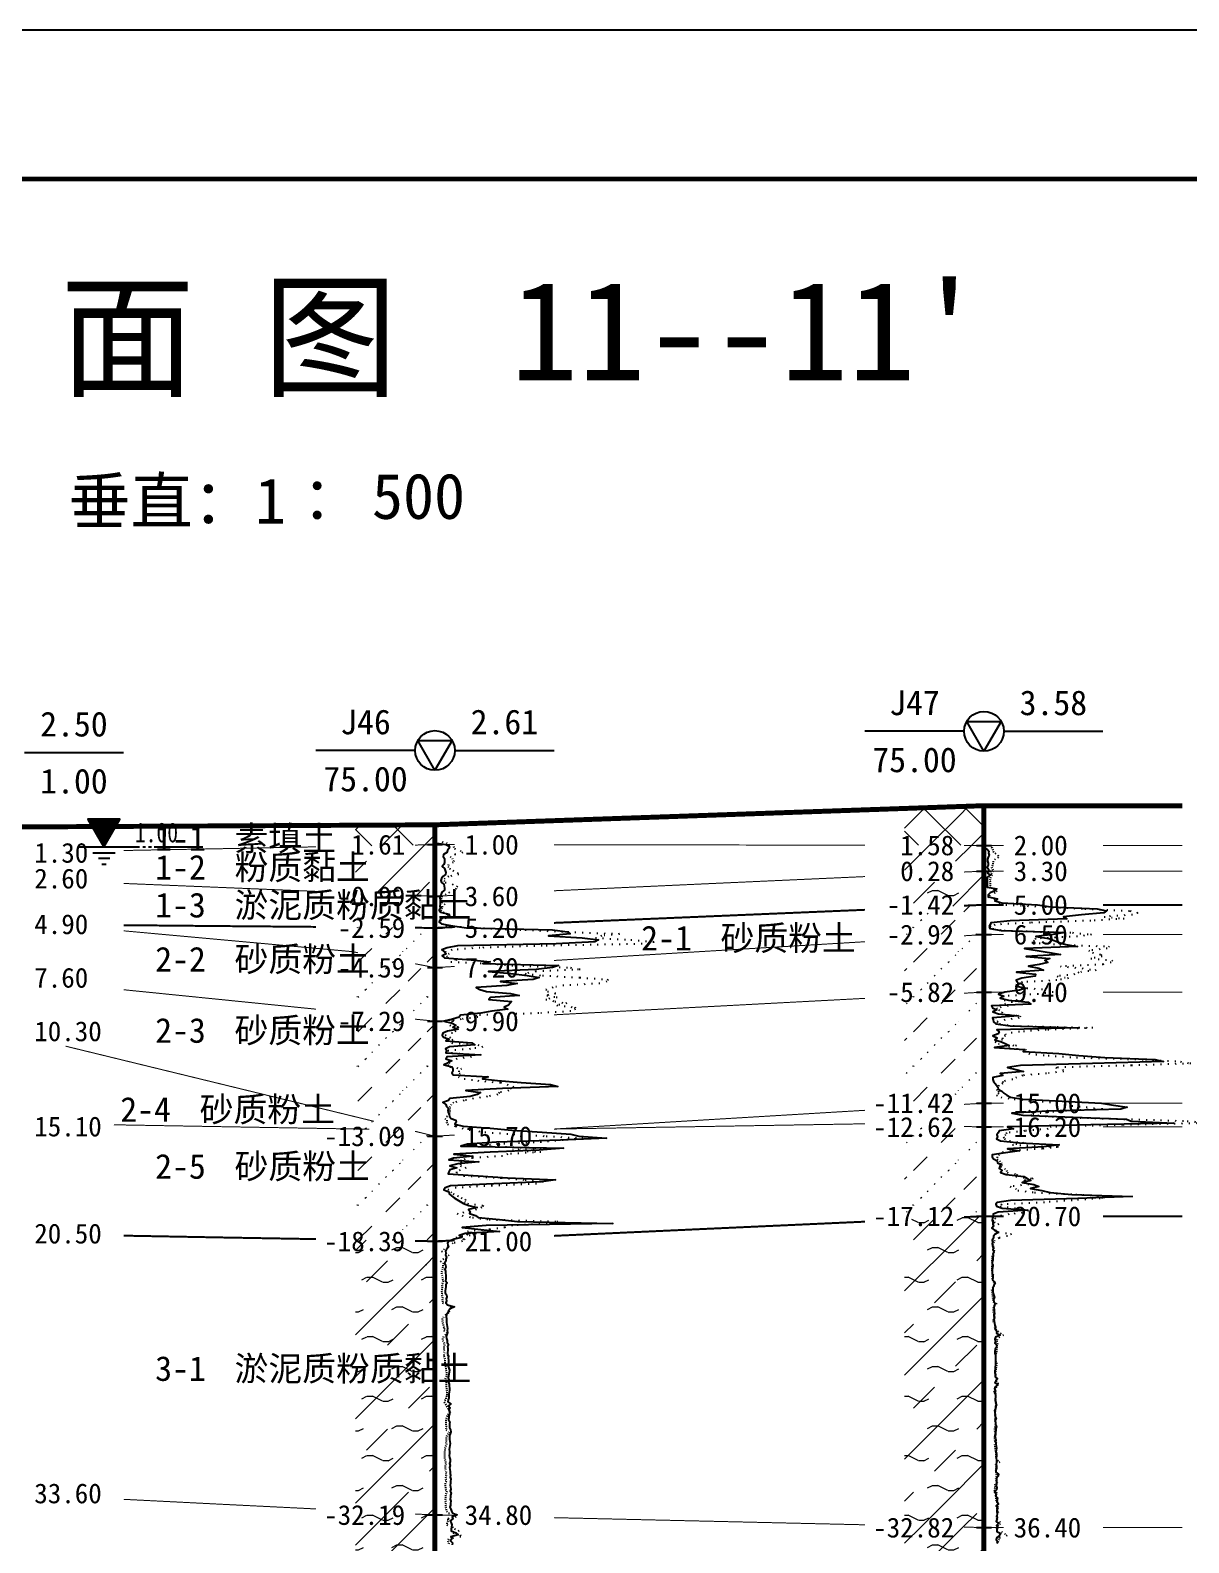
# Model space of a CAD drawing. Extents: x -37 to 3540, y -1485 to 297.
# Drawn here: x 2709.1 to 2825.9, y -152.5 to 0 of the extents above; entities that cross this region are included whole.
import ezdxf
from ezdxf.enums import TextEntityAlignment as Align

# ---------------------------------------------------------------- set-up
doc = ezdxf.new("R2010")
doc.units = 0
doc.linetypes.add('DOT', pattern=[6.35, 0, -6.35])
doc.layers.get('0').update_dxf_attribs({"linetype": 'CONTINUOUS'})
for name, color, linetype in [('CURVE', 200, 'CONTINUOUS'), ('FRAME', 7, 'CONTINUOUS'), ('HOLE', 41, 'CONTINUOUS'), ('STRATUM', 241, 'CONTINUOUS')]:
    doc.layers.add(name, color=color, linetype=linetype)
doc.layers.add('HATCH', color=7, linetype='CONTINUOUS', lineweight=13)
doc.styles.add('ST', font='')
doc.styles.get('ST').set_extended_font_data('SimSun')
pattern_1 = [(45, (2483.1513, -297), (-2.12132, 2.12132), [10, 0]), (135, (2483.1513, -297), (-2.12132, -2.12132), [10, 0])]
pattern_2 = [(45, (2483.151, -297), (-4.24264, 4.24264), [10, 0]), (45, (2484.212, -300.182), (-2.12132, 6.36396), [3, -3])]
pattern_3 = [(45, (2483.1513, -297), (-7e-07, 6.99998), [1.97196, -7.92754]), (45, (2485.964, -294.171), (-7e-07, 6.99998), [1.99367, -7.90583]), (45, (2488.2187, -291.918), (-7e-07, 6.99998), [1.81361, -8.08588]), (26.56505, (2483.1513, -293.5), (7, 7), [0.0965, -15.55598]), (36.8699, (2483.8513, -292.8), (7, 7), [0.19775, -34.80225]), (315, (2486.6513, -290.024), (6.99998, 1e-06), [0.03305, -9.86644]), (26.56505, (2486.6513, -297), (7, 7), [0.14475, -15.50773]), (26.56505, (2487.3513, -296.3), (7, 7), [0.10528, -15.5472]), (90, (2487.701, -295.95), (-7, -5e-07), [0.02877, -6.97123]), (26.56505, (2488.0513, -295.6), (7, 7), [0.09101, -31.21394]), (36.8699, (2488.7513, -294.9), (7, 7), [0.11069, -34.88931]), (45, (2489.4513, -294.2), (-2e-07, 6.99998), [0.10911, -9.79038]), (315, (2490.0654, -293.452), (6.99998, 1e-06), [0.03305, -9.86644]), (36.8699, (2484.5513, -292.1), (7, 7), [0.10224, -34.89776]), (53.1301, (2485.2513, -291.4), (14, 21), [0.13438, -34.86562]), (53.1301, (2485.9513, -290.7), (14, 21), [0.12625, -34.87375])]
pattern_4 = [(45, (2483.151, -297), (-4.24264, 4.24264), [10, 0]), (45, (2484.212, -300.182), (-2.12132, 6.36396), [3, -3]), (26.565, (2484.2254, -297.2536), (5.999823, 5.999812), [0.567, -12.849]), (0, (2483.6584, -297.2536), (0, 6), [0.567, -5.433]), (26.565, (2481.57, -297), (5.999823, 5.999812), [0.567, -12.849]), (0, (2482.077, -296.7464), (0, 6), [0.567, -5.433]), (153.435, (2483.6584, -297.2536), (-5.999818, -5e-06), [1.134, -12.2826]), (26.565, (2487.2254, -294.2536), (5.999823, 5.999812), [0.567, -12.849]), (0, (2486.6584, -294.2536), (0, 6), [0.567, -5.433]), (26.565, (2484.57, -294), (5.999823, 5.999812), [0.567, -12.849]), (0, (2485.077, -293.7464), (0, 6), [0.567, -5.433]), (153.435, (2486.6584, -294.2536), (-5.999818, -5e-06), [1.134, -12.2826])]
pattern_5 = [(45, (2483.1513, -297), (-2.12132, 2.12132), [10, 0]), (26.565, (2484.2254, -297.2536), (5.999823, 5.999812), [0.567, -12.849]), (0, (2483.6584, -297.2536), (0, 6), [0.567, -5.433]), (26.565, (2481.57, -297), (5.999823, 5.999812), [0.567, -12.849]), (0, (2482.077, -296.7464), (0, 6), [0.567, -5.433]), (153.435, (2483.6584, -297.2536), (-5.999818, -5e-06), [1.134, -12.2826]), (26.565, (2487.2254, -294.2536), (5.999823, 5.999812), [0.567, -12.849]), (0, (2486.6584, -294.2536), (0, 6), [0.567, -5.433]), (26.565, (2484.57, -294), (5.999823, 5.999812), [0.567, -12.849]), (0, (2485.077, -293.7464), (0, 6), [0.567, -5.433]), (153.435, (2486.6584, -294.2536), (-5.999818, -5e-06), [1.134, -12.2826])]

# ---------------------------------------------------------------- blocks, each defined once
blk = doc.blocks.new('图头_剖面图A3')
at = {"style": 'ST'}
for s, height, p in [('工 程 地 质 剖 面 图', 10, (-15.09, 10.79)), ('比例尺：水平：1∶            垂直：1∶', 4.6, (-11.5, -5.76))]:
    blk.add_text(s, height=height, dxfattribs=at).set_placement(p, align=Align.MIDDLE_CENTER)
for tag, height, p in [('01_剖面号', 10, (64.41, 11.39)), ('02_横向比例', 4.6, (-18.82, -5.99)), ('03＿纵向比例', 4.6, (50.43, -5.28))]:
    blk.add_attdef(tag, text='', height=height, dxfattribs=at).set_placement(p, align=Align.MIDDLE_LEFT)
blk = doc.blocks.new('H_cpt_hole')
for p, q in [((-1.73, 1), (1.73, 1)), ((0, -2), (-1.73, 1)), ((1.73, 1), (0, -2))]:
    blk.add_line(p, q)
blk.add_circle((0, 0), 2)
blk = doc.blocks.new('Gwl')
blk.add_lwpolyline([(0, 0, 0, 3.22, 0), (0, 2.79, 3.22, 3.22, 0)], format="xyseb")
blk.add_lwpolyline([(0, 0), (1.61, 2.79), (-1.61, 2.79)], close=True)
for points in [[(-2.63, 0), (3.61, 0)], [(3.93, 0), (4.21, 0)], [(4.53, 0), (4.8, 0)], [(5.09, 0), (9.99, 0)], [(-1.09, -0.61), (1.16, -0.61)], [(-0.54, -1.14), (0.61, -1.14)], [(-0.19, -1.74), (0.26, -1.74)]]:
    blk.add_lwpolyline(points)
at = {"style": 'ST', "width": 0.8}
blk.add_attdef('*GWL', (3.14, 0.45), '', height=2, dxfattribs=at)

msp = doc.modelspace()

# ---------------------------------------------------------------- hatches: boundary and pattern name
at = {"layer": 'HATCH'}
h = msp.add_hatch(dxfattribs=at)
h.set_pattern_fill('STT', color=50, style=0)
h.set_pattern_definition(pattern_1)
h.paths.add_polyline_path([(2805.27, -78.2), (2797.27, -78.48), (2797.27, -82.19), (2805.27, -82.2)])
h.paths.add_polyline_path([(2796.06, -83.69), (2802.76, -83.69), (2802.76, -80.76), (2796.06, -80.76)], flags=9)
h = msp.add_hatch(dxfattribs=at)
h.set_pattern_fill('FZNT', color=32, style=0)
h.set_pattern_definition(pattern_2)
h.paths.add_polyline_path([(2749.93, -82.13), (2741.93, -82.28), (2741.93, -87), (2749.93, -87.33)])
h.paths.add_polyline_path([(2728.9, -90.66), (2755.58, -90.66), (2755.58, -85.72), (2728.9, -85.72)], flags=9)
h.paths.add_polyline_path([(2728.9, -86.85), (2744.85, -86.85), (2744.85, -81.91), (2728.9, -81.91)], flags=9)
h.paths.add_polyline_path([(2739.29, -88.82), (2747.41, -88.82), (2747.41, -85.88), (2739.29, -85.88)], flags=24)
h.paths.add_polyline_path([(2740.72, -83.62), (2747.41, -83.62), (2747.41, -80.68), (2740.72, -80.68)], flags=9)
h = msp.add_hatch(dxfattribs=at)
h.set_pattern_fill('STT', color=50, style=0)
h.set_pattern_definition(pattern_1)
h.paths.add_polyline_path([(2749.93, -80.13), (2741.93, -80.17), (2741.93, -82.28), (2749.93, -82.13)])
h.paths.add_polyline_path([(2740.72, -83.62), (2747.41, -83.62), (2747.41, -80.68), (2740.72, -80.68)], flags=9)
h = msp.add_hatch(dxfattribs=at)
h.set_pattern_fill('FZNT', color=32, style=0)
h.set_pattern_definition(pattern_2)
h.paths.add_polyline_path([(2805.27, -82.2), (2797.27, -82.19), (2797.27, -85.17), (2805.27, -84.8)])
h.paths.add_polyline_path([(2796.06, -86.29), (2802.76, -86.29), (2802.76, -83.36), (2796.06, -83.36)], flags=9)
h.paths.add_polyline_path([(2796.06, -83.69), (2802.76, -83.69), (2802.76, -80.76), (2796.06, -80.76)], flags=9)
h = msp.add_hatch(dxfattribs=at)
h.set_pattern_fill('YNFNT', color=251, style=0)
h.set_pattern_definition(pattern_4)
h.paths.add_polyline_path([(2805.27, -84.8), (2797.27, -85.17), (2797.27, -88.54), (2805.27, -88.2)])
h.paths.add_polyline_path([(2794.64, -89.69), (2802.76, -89.69), (2802.76, -86.77), (2794.64, -86.77)], flags=9)
h.paths.add_polyline_path([(2796.06, -86.29), (2802.76, -86.29), (2802.76, -83.36), (2796.06, -83.36)], flags=9)
h = msp.add_hatch(dxfattribs=at)
h.set_pattern_fill('SZFT', color=52, style=0)
h.set_pattern_definition(pattern_3)
h.paths.add_polyline_path([(2805.27, -88.2), (2797.27, -88.54), (2797.27, -91.68), (2805.27, -91.2)])
h.paths.add_polyline_path([(2794.63, -92.69), (2802.76, -92.69), (2802.76, -89.76), (2794.63, -89.76)], flags=9)
h.paths.add_polyline_path([(2794.64, -89.69), (2802.76, -89.69), (2802.76, -86.77), (2794.64, -86.77)], flags=9)
h = msp.add_hatch(dxfattribs=at)
h.set_pattern_fill('SZFT', color=52, style=0)
h.set_pattern_definition(pattern_3)
h.paths.add_polyline_path([(2749.93, -90.53), (2741.93, -90.46), (2741.93, -92.98), (2749.93, -94.53)])
h.paths.add_polyline_path([(2728.9, -96.12), (2744.85, -96.12), (2744.85, -91.17), (2728.9, -91.17)], flags=9)
h.paths.add_polyline_path([(2739.29, -96.02), (2747.41, -96.02), (2747.41, -93.08), (2739.29, -93.08)], flags=9)
h.paths.add_polyline_path([(2739.29, -92.02), (2747.41, -92.02), (2747.41, -89.08), (2739.29, -89.08)], flags=9)
h = msp.add_hatch(dxfattribs=at)
h.set_pattern_fill('SZFT', color=52, style=0)
h.set_pattern_definition(pattern_3)
h.paths.add_polyline_path([(2805.27, -91.2), (2797.27, -91.68), (2797.27, -97.42), (2805.27, -97)])
h.paths.add_polyline_path([(2794.63, -98.49), (2802.76, -98.49), (2802.76, -95.56), (2794.63, -95.56)], flags=9)
h.paths.add_polyline_path([(2794.63, -92.69), (2802.76, -92.69), (2802.76, -89.76), (2794.63, -89.76)], flags=9)
h = msp.add_hatch(dxfattribs=at)
h.set_pattern_fill('SZFT', color=52, style=0)
h.set_pattern_definition(pattern_3)
h.paths.add_polyline_path([(2749.93, -94.53), (2741.93, -92.98), (2741.93, -99.12), (2749.93, -99.93)])
h.paths.add_polyline_path([(2728.9, -96.12), (2744.85, -96.12), (2744.85, -91.17), (2728.9, -91.17)], flags=9)
h.paths.add_polyline_path([(2739.29, -101.42), (2747.41, -101.42), (2747.41, -98.48), (2739.29, -98.48)], flags=9)
h.paths.add_polyline_path([(2739.29, -96.02), (2747.41, -96.02), (2747.41, -93.08), (2739.29, -93.08)], flags=9)
h = msp.add_hatch(dxfattribs=at)
h.set_pattern_fill('SZFT', color=52, style=0)
h.set_pattern_definition(pattern_3)
h.paths.add_polyline_path([(2805.27, -97), (2797.27, -97.42), (2797.27, -108.68), (2805.27, -108.2)])
h.paths.add_polyline_path([(2793.21, -109.69), (2802.76, -109.69), (2802.76, -106.77), (2793.21, -106.77)], flags=9)
h.paths.add_polyline_path([(2794.63, -98.49), (2802.76, -98.49), (2802.76, -95.56), (2794.63, -95.56)], flags=9)
h = msp.add_hatch(dxfattribs=at)
h.set_pattern_fill('SZFT', color=52, style=0)
h.set_pattern_definition(pattern_3)
h.paths.add_polyline_path([(2749.93, -99.93), (2741.93, -99.12), (2741.93, -109.58), (2749.93, -111.53)])
h.paths.add_polyline_path([(2728.9, -103.3), (2744.85, -103.3), (2744.85, -98.36), (2728.9, -98.36)], flags=9)
h.paths.add_polyline_path([(2737.86, -113.02), (2747.41, -113.02), (2747.41, -110.08), (2737.86, -110.08)], flags=9)
h.paths.add_polyline_path([(2739.29, -101.42), (2747.41, -101.42), (2747.41, -98.48), (2739.29, -98.48)], flags=9)
h = msp.add_hatch(dxfattribs=at)
h.set_pattern_fill('SZFT', color=52, style=0)
h.set_pattern_definition(pattern_3)
h.paths.add_polyline_path([(2805.27, -110.6), (2797.27, -110.39), (2797.27, -119.97), (2805.27, -119.6)])
h.paths.add_polyline_path([(2802.76, -112.52), (2818.71, -112.52), (2818.71, -107.58), (2802.76, -107.58)], flags=9)
h.paths.add_polyline_path([(2794.98, -111.94), (2801.55, -111.94), (2801.55, -108.31), (2794.98, -108.31)], flags=9)
h.paths.add_polyline_path([(2793.21, -121.09), (2802.76, -121.09), (2802.76, -118.17), (2793.21, -118.17)], flags=9)
h.paths.add_polyline_path([(2793.2, -112.09), (2802.76, -112.09), (2802.76, -109.16), (2793.2, -109.16)], flags=9)
h = msp.add_hatch(dxfattribs=at)
h.set_pattern_fill('SZFT', color=52, style=0)
h.set_pattern_definition(pattern_3)
h.paths.add_polyline_path([(2749.93, -111.53), (2741.93, -109.58), (2741.93, -121.98), (2749.93, -122.13)])
h.paths.add_polyline_path([(2728.9, -117.01), (2744.85, -117.01), (2744.85, -112.07), (2728.9, -112.07)], flags=9)
h.paths.add_polyline_path([(2737.86, -123.62), (2747.41, -123.62), (2747.41, -120.68), (2737.86, -120.68)], flags=9)
h.paths.add_polyline_path([(2737.86, -113.02), (2747.41, -113.02), (2747.41, -110.08), (2737.86, -110.08)], flags=9)
h = msp.add_hatch(dxfattribs=at)
h.set_pattern_fill('YNFNT', color=251, style=0)
h.set_pattern_definition(pattern_4)
h.paths.add_polyline_path([(2805.27, -119.6), (2797.27, -119.97), (2797.27, -150.82), (2805.27, -151)])
h.paths.add_polyline_path([(2793.2, -152.49), (2802.76, -152.49), (2802.76, -149.56), (2793.2, -149.56)], flags=9)
h.paths.add_polyline_path([(2793.21, -121.09), (2802.76, -121.09), (2802.76, -118.17), (2793.21, -118.17)], flags=9)
h = msp.add_hatch(dxfattribs=at)
h.set_pattern_fill('YNFNT', color=251, style=0)
h.set_pattern_definition(pattern_4)
h.paths.add_polyline_path([(2749.93, -122.13), (2741.93, -121.98), (2741.93, -149.33), (2749.93, -149.73)])
h.paths.add_polyline_path([(2728.9, -137.4), (2755.58, -137.4), (2755.58, -132.46), (2728.9, -132.46)], flags=9)
h.paths.add_polyline_path([(2737.86, -151.22), (2747.41, -151.22), (2747.41, -148.28), (2737.86, -148.28)], flags=9)
h.paths.add_polyline_path([(2737.86, -123.62), (2747.41, -123.62), (2747.41, -120.68), (2737.86, -120.68)], flags=9)
h = msp.add_hatch(dxfattribs=at)
h.set_pattern_fill('YNNT', color=251, style=0)
h.set_pattern_definition(pattern_5)
h.paths.add_polyline_path([(2749.93, -149.73), (2741.93, -149.33), (2741.93, -161.54), (2749.93, -162.13)])
h.paths.add_polyline_path([(2728.9, -164.28), (2744.85, -164.28), (2744.85, -159.33), (2728.9, -159.33)], flags=9)
h.paths.add_polyline_path([(2728.91, -156.6), (2748.42, -156.6), (2748.42, -151.72), (2728.91, -151.72)], flags=9)
h.paths.add_polyline_path([(2737.86, -163.62), (2747.41, -163.62), (2747.41, -160.68), (2737.86, -160.68)], flags=9)
h.paths.add_polyline_path([(2737.86, -151.22), (2747.41, -151.22), (2747.41, -148.28), (2737.86, -148.28)], flags=9)
h = msp.add_hatch(dxfattribs=at)
h.set_pattern_fill('YNNT', color=251, style=0)
h.set_pattern_definition(pattern_5)
h.paths.add_polyline_path([(2805.27, -151), (2797.27, -150.82), (2797.27, -162.02), (2805.27, -162)])
h.paths.add_polyline_path([(2793.2, -163.49), (2802.76, -163.49), (2802.76, -160.56), (2793.2, -160.56)], flags=9)
h.paths.add_polyline_path([(2793.2, -152.49), (2802.76, -152.49), (2802.76, -149.56), (2793.2, -149.56)], flags=9)

# ---------------------------------------------------------------- linework, layer by layer
at = {"layer": 'CURVE', "color": 30, "linetype": 'Continuous'}
for points in [[(2805.27, -78.6), (2805.27, -78.8), (2805.27, -79), (2805.27, -79.2), (2805.27, -79.4), (2805.28, -79.6), (2805.28, -79.8), (2805.28, -80), (2805.28, -80.2), (2805.28, -80.4), (2805.29, -80.6), (2805.29, -80.8), (2805.29, -81), (2805.29, -81.2), (2805.29, -81.4), (2805.28, -81.6), (2805.27, -81.8), (2805.27, -82), (2805.28, -82.2), (2805.28, -82.4), (2805.6, -82.6), (2805.75, -82.8), (2805.73, -83), (2805.8, -83.2), (2805.71, -83.4), (2805.63, -83.6), (2805.63, -83.8), (2805.71, -84), (2805.68, -84.2), (2805.6, -84.4), (2805.73, -84.6), (2805.76, -84.8), (2805.62, -85), (2805.91, -85.2), (2805.58, -85.4), (2805.6, -85.6), (2805.59, -85.8), (2805.58, -86), (2805.58, -86.2), (2805.58, -86.4), (2806.56, -86.6), (2806.38, -86.8), (2805.9, -87), (2805.7, -87.2), (2805.7, -87.4), (2806.64, -87.6), (2806.37, -87.8), (2807.06, -88), (2810.66, -88.2), (2812.01, -88.4), (2816.69, -88.6), (2817.62, -88.8), (2817.34, -89), (2815.09, -89.2), (2813.29, -89.4), (2813.62, -89.6), (2807.91, -89.8), (2805.96, -90), (2805.88, -90.2), (2805.81, -90.4), (2805.85, -90.6), (2806.99, -90.8), (2813.44, -91), (2812.24, -91.2), (2810.51, -91.4), (2811.81, -91.6), (2812.35, -91.8), (2812.85, -92), (2813.54, -92.2), (2814.71, -92.4), (2809.37, -92.6), (2810.63, -92.8), (2811.85, -93), (2812.98, -93.2), (2809.52, -93.4), (2811.9, -93.6), (2811.4, -93.8), (2811.71, -94), (2810.85, -94.2), (2809.77, -94.4), (2810.81, -94.6), (2811.27, -94.8), (2808.55, -95), (2810.48, -95.2), (2810.43, -95.4), (2809.1, -95.6), (2808.52, -95.8), (2808.65, -96), (2808.79, -96.2), (2808.55, -96.4), (2809.48, -96.6), (2808.84, -96.8), (2807.37, -97), (2806.75, -97.2), (2807.29, -97.4), (2806.89, -97.6), (2807.76, -97.8), (2809.74, -98), (2809.99, -98.2), (2806.04, -98.4), (2806.13, -98.6), (2806.57, -98.8), (2806.15, -99), (2806.73, -99.2), (2808.73, -99.4), (2806.14, -99.6), (2806.19, -99.8), (2806.22, -100), (2806.46, -100.2), (2807.9, -100.4), (2814.79, -100.6), (2806.57, -100.8), (2806.79, -101), (2806.71, -101.2), (2806.15, -101.4), (2806.61, -101.6), (2806.38, -101.8), (2807.05, -102), (2807.49, -102.2), (2807.82, -102.4), (2806.32, -102.6), (2809.32, -102.8), (2809.23, -103), (2812.83, -103.2), (2814.85, -103.4), (2817.44, -103.6), (2822.52, -103.8), (2823.38, -104), (2816.21, -104.2), (2808.95, -104.4), (2807.64, -104.6), (2808.49, -104.8), (2809.26, -105), (2806.9, -105.2), (2807.18, -105.4), (2806.18, -105.6), (2806.15, -105.8), (2806.22, -106), (2806.39, -106.2), (2806.52, -106.4), (2806.67, -106.6), (2806.7, -106.8), (2807.06, -107), (2807.27, -107.2), (2807.59, -107.4), (2807.94, -107.6), (2809.19, -107.8), (2813.16, -108), (2817.11, -108.2), (2818.32, -108.4), (2819.7, -108.6), (2819.06, -108.8), (2811.71, -109), (2808.07, -109.2), (2809.19, -109.4), (2814.25, -109.6), (2819.63, -109.8), (2820.11, -110), (2824.41, -110.2), (2816.06, -110.4), (2807.63, -110.6), (2808.26, -110.8), (2806.8, -111), (2806.7, -111.2), (2806.57, -111.4), (2806.63, -111.6), (2806.55, -111.8), (2806.95, -112), (2808.85, -112.2), (2812.85, -112.4), (2811.31, -112.6), (2807.64, -112.8), (2808.86, -113), (2807.45, -113.2), (2806.09, -113.4), (2806.1, -113.6), (2806.24, -113.8), (2806.61, -114), (2806.64, -114.2), (2807.02, -114.4), (2806.87, -114.6), (2806.82, -114.8), (2807.09, -115), (2806.93, -115.2), (2807.51, -115.4), (2809.29, -115.6), (2809.62, -115.8), (2809.99, -116), (2809.13, -116.2), (2810.29, -116.4), (2810.81, -116.6), (2809.97, -116.8), (2811.09, -117), (2811.94, -117.2), (2814.13, -117.4), (2820.2, -117.6), (2814.73, -117.8), (2807.96, -118), (2806.6, -118.2), (2806.48, -118.4), (2806.53, -118.6), (2807.11, -118.8), (2809.68, -119), (2806.69, -119.2), (2806.19, -119.4), (2806.2, -119.6), (2806.13, -119.8), (2806.11, -120), (2806.16, -120.2), (2806.17, -120.4), (2806.24, -120.6), (2806.06, -120.8), (2806.32, -121), (2806.74, -121.2), (2806.39, -121.4), (2806.23, -121.6), (2806.22, -121.8), (2806.09, -122), (2806.12, -122.2), (2806.09, -122.4), (2806.14, -122.6), (2806.2, -122.8), (2806.18, -123), (2806.27, -123.2), (2806.18, -123.4), (2806.21, -123.6), (2806.16, -123.8), (2806.17, -124), (2806.09, -124.2), (2806.11, -124.4), (2806.18, -124.6), (2806.13, -124.8), (2806.11, -125), (2806.09, -125.2), (2806.11, -125.4), (2806.18, -125.6), (2806.16, -125.8), (2806.14, -126), (2806.29, -126.2), (2806.39, -126.4), (2806.27, -126.6), (2806.18, -126.8), (2806.18, -127), (2806.17, -127.2), (2806.19, -127.4), (2806.27, -127.6), (2806.33, -127.8), (2806.24, -128), (2806.28, -128.2), (2806.4, -128.4), (2806.3, -128.6), (2806.25, -128.8), (2806.31, -129), (2806.29, -129.2), (2806.32, -129.4), (2806.28, -129.6), (2806.33, -129.8), (2806.26, -130), (2806.31, -130.2), (2806.33, -130.4), (2806.37, -130.6), (2806.43, -130.8), (2806.39, -131), (2806.57, -131.2), (2806.53, -131.4), (2806.92, -131.6), (2806.45, -131.8), (2806.38, -132), (2806.45, -132.2), (2806.38, -132.4), (2806.57, -132.6), (2806.54, -132.8), (2806.41, -133), (2806.37, -133.2), (2806.37, -133.4), (2806.42, -133.6), (2806.42, -133.8), (2806.42, -134), (2806.45, -134.2), (2806.44, -134.4), (2806.43, -134.6), (2806.41, -134.8), (2806.39, -135), (2806.38, -135.2), (2806.38, -135.4), (2806.42, -135.6), (2806.4, -135.8), (2806.62, -136), (2806.46, -136.2), (2806.36, -136.4), (2806.66, -136.6), (2806.39, -136.8), (2806.34, -137), (2806.45, -137.2), (2806.35, -137.4), (2806.44, -137.6), (2806.45, -137.8), (2806.4, -138), (2806.41, -138.2), (2806.47, -138.4), (2806.49, -138.6), (2806.43, -138.8), (2806.45, -139), (2806.35, -139.2), (2806.38, -139.4), (2806.39, -139.6), (2806.41, -139.8), (2806.51, -140), (2806.41, -140.2), (2806.42, -140.4), (2806.43, -140.6), (2806.52, -140.8), (2806.48, -141), (2806.47, -141.2), (2806.43, -141.4), (2806.44, -141.6), (2806.38, -141.8), (2806.42, -142), (2806.46, -142.2), (2806.45, -142.4), (2806.48, -142.6), (2806.51, -142.8), (2806.53, -143), (2806.5, -143.2), (2806.48, -143.4), (2806.55, -143.6), (2806.53, -143.8), (2806.49, -144), (2806.52, -144.2), (2806.52, -144.4), (2806.5, -144.6), (2806.53, -144.8), (2806.53, -145), (2806.47, -145.2), (2806.48, -145.4), (2806.75, -145.6), (2806.7, -145.8), (2806.52, -146), (2806.55, -146.2), (2806.53, -146.4), (2806.53, -146.6), (2806.49, -146.8), (2806.56, -147), (2806.53, -147.2), (2806.33, -147.4), (2806.51, -147.6), (2806.44, -147.8), (2806.62, -148), (2806.6, -148.2), (2806.56, -148.4), (2806.73, -148.6), (2806.51, -148.8), (2806.68, -149), (2806.57, -149.2), (2806.58, -149.4), (2806.6, -149.6), (2806.56, -149.8), (2806.61, -150), (2806.58, -150.2), (2806.51, -150.4), (2806.74, -150.6), (2806.55, -150.8), (2806.64, -151), (2806.57, -151.2), (2806.57, -151.4), (2806.97, -151.6), (2806.84, -151.8), (2806.56, -152), (2806.51, -152.2), (2806.65, -152.4), (2806.57, -152.6)], [(2749.93, -80.53), (2749.93, -80.73), (2749.93, -80.93), (2749.93, -81.13), (2749.93, -81.33), (2749.93, -81.53), (2749.93, -81.73), (2749.93, -81.93), (2751.01, -82.13), (2751.4, -82.33), (2751.32, -82.53), (2751.2, -82.73), (2751.12, -82.93), (2750.78, -83.13), (2750.76, -83.33), (2750.9, -83.53), (2750.88, -83.73), (2750.9, -83.93), (2750.84, -84.13), (2750.67, -84.33), (2750.88, -84.53), (2750.97, -84.73), (2751.01, -84.93), (2750.99, -85.13), (2750.72, -85.33), (2750.6, -85.53), (2750.53, -85.73), (2750.58, -85.93), (2750.83, -86.13), (2750.87, -86.33), (2750.9, -86.53), (2750.9, -86.73), (2750.61, -86.93), (2750.55, -87.13), (2750.45, -87.33), (2750.41, -87.53), (2750.45, -87.73), (2750.44, -87.93), (2750.46, -88.13), (2750.42, -88.33), (2750.49, -88.53), (2750.37, -88.73), (2750.48, -88.93), (2751.34, -89.13), (2751.41, -89.33), (2750.66, -89.53), (2750.43, -89.73), (2750.36, -89.93), (2750.6, -90.13), (2751.71, -90.33), (2753.11, -90.53), (2761.77, -90.73), (2763.28, -90.93), (2763.57, -91.13), (2761.37, -91.33), (2764.76, -91.53), (2766.4, -91.73), (2766.06, -91.93), (2762.14, -92.13), (2752.21, -92.33), (2751.16, -92.53), (2750.61, -92.73), (2750.89, -92.93), (2751.06, -93.13), (2750.64, -93.33), (2750.89, -93.53), (2753.58, -93.73), (2755.51, -93.93), (2754.77, -94.13), (2762.4, -94.33), (2761.79, -94.53), (2760.12, -94.73), (2755.34, -94.93), (2757.58, -95.13), (2759.23, -95.33), (2760.45, -95.53), (2759.82, -95.73), (2756.52, -95.93), (2758.22, -96.13), (2757.17, -96.33), (2754.09, -96.53), (2754.44, -96.73), (2755.11, -96.93), (2757.56, -97.13), (2758.42, -97.33), (2755.52, -97.53), (2755.35, -97.73), (2757.64, -97.93), (2757.52, -98.13), (2757.33, -98.33), (2756.91, -98.53), (2757.29, -98.73), (2755.67, -98.93), (2754.54, -99.13), (2752.52, -99.33), (2752.38, -99.53), (2751.7, -99.73), (2750.81, -99.93), (2751.66, -100.13), (2752.04, -100.33), (2751.72, -100.53), (2752.27, -100.73), (2751.2, -100.93), (2750.74, -101.13), (2750.64, -101.33), (2750.78, -101.53), (2751.36, -101.73), (2751.03, -101.93), (2753.65, -102.13), (2753.94, -102.33), (2751.41, -102.53), (2750.98, -102.73), (2751.1, -102.93), (2751.01, -103.13), (2754.54, -103.33), (2751.13, -103.53), (2751.04, -103.73), (2751.62, -103.93), (2751.26, -104.13), (2750.84, -104.33), (2751.63, -104.53), (2751.73, -104.73), (2751.74, -104.93), (2751.63, -105.13), (2751.75, -105.33), (2755.28, -105.53), (2754.71, -105.73), (2756.25, -105.93), (2758.62, -106.13), (2761.57, -106.33), (2762.32, -106.53), (2756.74, -106.73), (2753.04, -106.93), (2754.52, -107.13), (2754.17, -107.33), (2753.49, -107.53), (2751.43, -107.73), (2751.28, -107.93), (2750.72, -108.13), (2751.03, -108.33), (2751.1, -108.53), (2751.3, -108.73), (2751.22, -108.93), (2751.25, -109.13), (2751.35, -109.33), (2751.39, -109.53), (2751.57, -109.73), (2752.05, -109.93), (2752.08, -110.13), (2751.92, -110.33), (2752.78, -110.53), (2755.49, -110.73), (2757.68, -110.93), (2760.74, -111.13), (2763.61, -111.33), (2764.43, -111.53), (2767.23, -111.73), (2762.59, -111.93), (2756.14, -112.13), (2753.2, -112.33), (2752.53, -112.53), (2762.9, -112.73), (2760.42, -112.93), (2755.48, -113.13), (2751.84, -113.33), (2753.74, -113.53), (2751.81, -113.73), (2751.34, -113.93), (2754.36, -114.13), (2752.24, -114.33), (2751.43, -114.53), (2752.14, -114.73), (2751.43, -114.93), (2751.32, -115.13), (2751.26, -115.33), (2754.27, -115.53), (2757.24, -115.73), (2762.09, -115.93), (2760.66, -116.13), (2755.87, -116.33), (2751.48, -116.53), (2750.95, -116.73), (2750.81, -116.93), (2751.32, -117.13), (2751.36, -117.33), (2751.61, -117.53), (2751.88, -117.73), (2752.15, -117.93), (2752.46, -118.13), (2752.82, -118.33), (2753.33, -118.53), (2754.2, -118.73), (2753.3, -118.93), (2753.49, -119.13), (2753.42, -119.33), (2754.01, -119.53), (2754.3, -119.73), (2756.43, -119.93), (2758.25, -120.13), (2767.86, -120.33), (2755.1, -120.53), (2752.68, -120.73), (2754.55, -120.93), (2756.45, -121.13), (2752.99, -121.33), (2752.37, -121.53), (2752.63, -121.73), (2751.85, -121.93), (2751.35, -122.13), (2751.18, -122.33), (2751.22, -122.53), (2751.28, -122.73), (2751.1, -122.93), (2751, -123.13), (2751.02, -123.33), (2750.99, -123.53), (2751.1, -123.73), (2751.03, -123.93), (2751.01, -124.13), (2750.9, -124.33), (2750.99, -124.53), (2751.03, -124.73), (2750.94, -124.93), (2750.98, -125.13), (2750.98, -125.33), (2751.02, -125.53), (2751.01, -125.73), (2751.04, -125.93), (2751, -126.13), (2751.15, -126.33), (2751.02, -126.53), (2751.01, -126.73), (2751, -126.93), (2750.97, -127.13), (2750.97, -127.33), (2751.11, -127.53), (2751.12, -127.73), (2751.07, -127.93), (2751.09, -128.13), (2751.04, -128.33), (2751.19, -128.53), (2751.89, -128.73), (2751.45, -128.93), (2751.29, -129.13), (2751.24, -129.33), (2751.09, -129.53), (2751.07, -129.73), (2751.1, -129.93), (2751.1, -130.13), (2751.11, -130.33), (2751.14, -130.53), (2751.15, -130.73), (2751.2, -130.93), (2751.15, -131.13), (2751.2, -131.33), (2751.13, -131.53), (2751.06, -131.73), (2751.08, -131.93), (2751.16, -132.13), (2751.17, -132.33), (2751.29, -132.53), (2751.18, -132.73), (2751.22, -132.93), (2751.24, -133.13), (2751.21, -133.33), (2751.21, -133.53), (2751.29, -133.73), (2751.25, -133.93), (2751.29, -134.13), (2751.29, -134.33), (2751.27, -134.53), (2751.27, -134.73), (2751.33, -134.93), (2751.38, -135.13), (2751.36, -135.33), (2751.32, -135.53), (2751.31, -135.73), (2751.27, -135.93), (2751.35, -136.13), (2751.29, -136.33), (2751.35, -136.53), (2751.36, -136.73), (2751.38, -136.93), (2751.39, -137.13), (2751.37, -137.33), (2751.34, -137.53), (2751.34, -137.73), (2751.34, -137.93), (2751.26, -138.13), (2751.22, -138.33), (2751.52, -138.53), (2751.3, -138.73), (2751.46, -138.93), (2751.33, -139.13), (2751.38, -139.33), (2751.38, -139.53), (2751.33, -139.73), (2751.34, -139.93), (2751.3, -140.13), (2751.43, -140.33), (2751.41, -140.53), (2751.41, -140.73), (2751.39, -140.93), (2751.49, -141.13), (2751.54, -141.33), (2751.45, -141.53), (2751.41, -141.73), (2751.41, -141.93), (2751.38, -142.13), (2751.44, -142.33), (2751.45, -142.53), (2751.44, -142.73), (2751.39, -142.93), (2751.37, -143.13), (2751.38, -143.33), (2751.39, -143.53), (2751.35, -143.73), (2751.41, -143.93), (2751.46, -144.13), (2751.45, -144.33), (2751.39, -144.53), (2751.45, -144.73), (2751.41, -144.93), (2751.43, -145.13), (2751.46, -145.33), (2751.45, -145.53), (2751.49, -145.73), (2751.47, -145.93), (2751.53, -146.13), (2751.49, -146.33), (2751.5, -146.53), (2751.47, -146.73), (2751.51, -146.93), (2751.52, -147.13), (2751.47, -147.33), (2751.55, -147.53), (2751.48, -147.73), (2751.49, -147.93), (2751.47, -148.13), (2751.52, -148.33), (2751.48, -148.53), (2751.51, -148.73), (2751.44, -148.93), (2751.53, -149.13), (2751.61, -149.33), (2751.7, -149.53), (2752.18, -149.73), (2751.67, -149.93), (2751.72, -150.13), (2751.47, -150.33), (2751.57, -150.53), (2751.62, -150.73), (2751.59, -150.93), (2751.58, -151.13), (2751.57, -151.33), (2752.05, -151.53), (2752.28, -151.73), (2751.54, -151.93), (2751.62, -152.13), (2751.48, -152.33), (2751.71, -152.53), (2751.67, -152.73)]]:
    msp.add_lwpolyline(points, dxfattribs=at)
at = {"layer": 'CURVE', "color": 100, "linetype": 'DOT', "ltscale": 0.1}
for points in [[(2805.27, -78.6), (2805.27, -78.8), (2805.27, -79), (2805.27, -79.2), (2805.27, -79.4), (2805.27, -79.6), (2805.27, -79.8), (2805.27, -80), (2805.27, -80.2), (2805.27, -80.4), (2805.27, -80.6), (2805.27, -80.8), (2805.27, -81), (2805.27, -81.2), (2805.27, -81.4), (2805.27, -81.6), (2805.27, -81.8), (2805.27, -82), (2805.27, -82.2), (2806.07, -82.4), (2806.14, -82.6), (2806.19, -82.8), (2806.37, -83), (2806.66, -83.2), (2806.72, -83.4), (2806.4, -83.6), (2806.19, -83.8), (2806.18, -84), (2806.13, -84.2), (2806.03, -84.4), (2806.14, -84.6), (2806.21, -84.8), (2806.01, -85), (2806.1, -85.2), (2805.93, -85.4), (2805.88, -85.6), (2805.87, -85.8), (2805.89, -86), (2805.91, -86.2), (2805.85, -86.4), (2806.23, -86.6), (2806.56, -86.8), (2806.41, -87), (2805.84, -87.2), (2805.7, -87.4), (2806.27, -87.6), (2806.59, -87.8), (2806.82, -88), (2807.47, -88.2), (2811.43, -88.4), (2815.44, -88.6), (2820, -88.8), (2820.79, -89), (2820.24, -89.2), (2817.38, -89.4), (2819.41, -89.6), (2816.03, -89.8), (2809.97, -90), (2806.39, -90.2), (2805.87, -90.4), (2806.14, -90.6), (2807.31, -90.8), (2814.2, -91), (2816.12, -91.2), (2814.7, -91.4), (2810.49, -91.6), (2810.34, -91.8), (2810.09, -92), (2812.91, -92.2), (2817.9, -92.4), (2817.7, -92.6), (2815.83, -92.8), (2816.21, -93), (2817.06, -93.2), (2817.19, -93.4), (2816.05, -93.6), (2818.23, -93.8), (2818.08, -94), (2817.27, -94.2), (2812.97, -94.4), (2815.17, -94.6), (2816.58, -94.8), (2814.82, -95), (2814.44, -95.2), (2812.65, -95.4), (2813.8, -95.6), (2812.63, -95.8), (2809.14, -96), (2808.56, -96.2), (2808.42, -96.4), (2809.6, -96.6), (2812.64, -96.8), (2812.24, -97), (2810.74, -97.2), (2807.22, -97.4), (2807.19, -97.6), (2807.3, -97.8), (2808.14, -98), (2807.36, -98.2), (2807.72, -98.4), (2806.53, -98.6), (2806.75, -98.8), (2807.11, -99), (2807.01, -99.2), (2808.93, -99.4), (2808.83, -99.6), (2807.42, -99.8), (2806.57, -100), (2806.85, -100.2), (2808.23, -100.4), (2816.23, -100.6), (2811.54, -100.8), (2808.84, -101), (2807.42, -101.2), (2807.44, -101.4), (2807.14, -101.6), (2807.15, -101.8), (2806.4, -102), (2806.72, -102.2), (2808.56, -102.4), (2807.09, -102.6), (2809.43, -102.8), (2809.86, -103), (2809.78, -103.2), (2811.73, -103.4), (2814.61, -103.6), (2821.57, -103.8), (2825.07, -104), (2826.11, -104.2), (2820.13, -104.4), (2812.51, -104.6), (2813.18, -104.8), (2813.32, -105), (2811.56, -105.2), (2809.2, -105.4), (2808.56, -105.6), (2808.17, -105.8), (2807.19, -106), (2807.17, -106.2), (2806.78, -106.4), (2806.69, -106.6), (2806.57, -106.8), (2806.73, -107), (2806.76, -107.2), (2806.54, -107.4), (2806.99, -107.6), (2808.32, -107.8), (2810.42, -108), (2813.97, -108.2), (2813.39, -108.4), (2815.59, -108.6), (2817.25, -108.8), (2813.05, -109), (2811.02, -109.2), (2809.98, -109.4), (2812.77, -109.6), (2819.41, -109.8), (2825.75, -110), (2828.22, -110.2), (2819.23, -110.4), (2812.02, -110.6), (2811.75, -110.8), (2809.38, -111), (2807.57, -111.2), (2807.43, -111.4), (2807.25, -111.6), (2807.35, -111.8), (2807.84, -112), (2809.3, -112.2), (2808.14, -112.4), (2812.77, -112.6), (2811.16, -112.8), (2807.96, -113), (2807.04, -113.2), (2806.82, -113.4), (2806.59, -113.6), (2806.6, -113.8), (2806.83, -114), (2807, -114.2), (2807.11, -114.4), (2806.95, -114.6), (2807.34, -114.8), (2807.54, -115), (2807.62, -115.2), (2808.64, -115.4), (2808.49, -115.6), (2810.22, -115.8), (2809.37, -116), (2809.17, -116.2), (2809.78, -116.4), (2807.92, -116.6), (2808.45, -116.8), (2808.68, -117), (2810.35, -117.2), (2814.52, -117.4), (2817.94, -117.6), (2816.99, -117.8), (2814.15, -118), (2811.37, -118.2), (2807.07, -118.4), (2806.89, -118.6), (2808.57, -118.8), (2809.67, -119), (2809.88, -119.2), (2807.8, -119.4), (2806.68, -119.6), (2806.42, -119.8), (2806.18, -120), (2806.31, -120.2), (2806.76, -120.4), (2806.25, -120.6), (2806.11, -120.8), (2806.41, -121), (2806.71, -121.2), (2808.04, -121.4), (2807.63, -121.6), (2806.79, -121.8), (2806.33, -122), (2806.3, -122.2), (2806.14, -122.4), (2806.21, -122.6), (2806.22, -122.8), (2806.29, -123), (2806.27, -123.2), (2806.21, -123.4), (2806.1, -123.6), (2806.09, -123.8), (2806.05, -124), (2806.08, -124.2), (2806.17, -124.4), (2806.06, -124.6), (2806.05, -124.8), (2806.06, -125), (2806.08, -125.2), (2806.2, -125.4), (2806.11, -125.6), (2806.08, -125.8), (2806.13, -126), (2806.22, -126.2), (2806.32, -126.4), (2806.26, -126.6), (2806.2, -126.8), (2806.04, -127), (2806.08, -127.2), (2806.11, -127.4), (2806.13, -127.6), (2806.13, -127.8), (2806.18, -128), (2806.21, -128.2), (2806.56, -128.4), (2806.38, -128.6), (2806.22, -128.8), (2806.19, -129), (2806.19, -129.2), (2806.25, -129.4), (2806.26, -129.6), (2806.3, -129.8), (2806.19, -130), (2806.19, -130.2), (2806.33, -130.4), (2806.36, -130.6), (2806.34, -130.8), (2806.48, -131), (2806.65, -131.2), (2806.91, -131.4), (2807.25, -131.6), (2806.84, -131.8), (2806.61, -132), (2806.52, -132.2), (2806.62, -132.4), (2806.55, -132.6), (2806.56, -132.8), (2806.52, -133), (2806.52, -133.2), (2806.52, -133.4), (2806.43, -133.6), (2806.42, -133.8), (2806.43, -134), (2806.45, -134.2), (2806.52, -134.4), (2806.52, -134.6), (2806.49, -134.8), (2806.47, -135), (2806.45, -135.2), (2806.41, -135.4), (2806.39, -135.6), (2806.42, -135.8), (2806.55, -136), (2806.5, -136.2), (2806.68, -136.4), (2806.64, -136.6), (2806.5, -136.8), (2806.41, -137), (2806.23, -137.2), (2806.41, -137.4), (2806.45, -137.6), (2806.42, -137.8), (2806.45, -138), (2806.42, -138.2), (2806.42, -138.4), (2806.53, -138.6), (2806.48, -138.8), (2806.44, -139), (2806.41, -139.2), (2806.37, -139.4), (2806.37, -139.6), (2806.39, -139.8), (2806.38, -140), (2806.38, -140.2), (2806.43, -140.4), (2806.42, -140.6), (2806.37, -140.8), (2806.35, -141), (2806.35, -141.2), (2806.4, -141.4), (2806.38, -141.6), (2806.34, -141.8), (2806.33, -142), (2806.32, -142.2), (2806.52, -142.4), (2806.34, -142.6), (2806.37, -142.8), (2806.38, -143), (2806.41, -143.2), (2806.52, -143.4), (2806.48, -143.6), (2806.46, -143.8), (2806.48, -144), (2806.64, -144.2), (2806.88, -144.4), (2806.45, -144.6), (2806.48, -144.8), (2806.49, -145), (2806.44, -145.2), (2806.52, -145.4), (2806.52, -145.6), (2806.49, -145.8), (2806.44, -146), (2806.47, -146.2), (2806.62, -146.4), (2806.38, -146.6), (2806.4, -146.8), (2806.4, -147), (2806.27, -147.2), (2806.52, -147.4), (2806.5, -147.6), (2806.48, -147.8), (2806.48, -148), (2806.44, -148.2), (2806.62, -148.4), (2806.65, -148.6), (2806.68, -148.8), (2806.56, -149), (2806.59, -149.2), (2806.72, -149.4), (2806.62, -149.6), (2806.54, -149.8), (2806.55, -150), (2806.56, -150.2), (2806.84, -150.4), (2806.88, -150.6), (2806.75, -150.8), (2806.54, -151), (2806.52, -151.2), (2807.04, -151.4), (2807.33, -151.6), (2807.6, -151.8), (2806.85, -152), (2806.81, -152.2), (2806.67, -152.4), (2806.87, -152.6)], [(2749.93, -80.53), (2749.93, -80.73), (2749.93, -80.93), (2749.93, -81.13), (2749.93, -81.33), (2749.93, -81.53), (2749.93, -81.73), (2751.08, -81.93), (2751.34, -82.13), (2751.8, -82.33), (2751.91, -82.53), (2752.47, -82.73), (2752.73, -82.93), (2752, -83.13), (2751.45, -83.33), (2751.65, -83.53), (2751.82, -83.73), (2751.78, -83.93), (2751.31, -84.13), (2751.23, -84.33), (2751.4, -84.53), (2751.73, -84.73), (2752.17, -84.93), (2752.34, -85.13), (2751.32, -85.33), (2750.91, -85.53), (2750.82, -85.73), (2750.96, -85.93), (2751.68, -86.13), (2752.19, -86.33), (2752.07, -86.53), (2751.99, -86.73), (2751.39, -86.93), (2751.04, -87.13), (2750.63, -87.33), (2750.54, -87.53), (2750.54, -87.73), (2750.6, -87.93), (2750.93, -88.13), (2750.64, -88.33), (2750.64, -88.53), (2750.5, -88.73), (2750.74, -88.93), (2751.15, -89.13), (2751.09, -89.33), (2751.02, -89.53), (2750.54, -89.73), (2750.38, -89.93), (2750.76, -90.13), (2751.02, -90.33), (2754.08, -90.53), (2759.04, -90.73), (2763.31, -90.93), (2768.53, -91.13), (2766.76, -91.33), (2766.1, -91.53), (2769.69, -91.73), (2772.02, -91.93), (2771.54, -92.13), (2760.74, -92.33), (2754.47, -92.53), (2751.67, -92.73), (2750.97, -92.93), (2751.37, -93.13), (2751.1, -93.33), (2751.21, -93.53), (2752.13, -93.73), (2751.54, -93.93), (2755.47, -94.13), (2758.04, -94.33), (2763.59, -94.53), (2764.56, -94.73), (2760.12, -94.93), (2759.01, -95.13), (2760.76, -95.33), (2764.52, -95.53), (2767.39, -95.73), (2767.27, -95.93), (2766.55, -96.13), (2762.92, -96.33), (2761.84, -96.53), (2761.11, -96.73), (2761.28, -96.93), (2762.11, -97.13), (2761.2, -97.33), (2762.24, -97.53), (2761.1, -97.73), (2762.01, -97.93), (2763.23, -98.13), (2762.21, -98.33), (2764.02, -98.53), (2764.09, -98.73), (2763.62, -98.93), (2760.39, -99.13), (2754.06, -99.33), (2754.25, -99.53), (2752.56, -99.73), (2751.63, -99.93), (2751.67, -100.13), (2751.43, -100.33), (2752.33, -100.53), (2751.88, -100.73), (2752.03, -100.93), (2751.7, -101.13), (2750.97, -101.33), (2751.41, -101.53), (2751.63, -101.73), (2751.79, -101.93), (2751.63, -102.13), (2754.26, -102.33), (2754.76, -102.53), (2753.51, -102.73), (2751.09, -102.93), (2751.59, -103.13), (2753.96, -103.33), (2753.61, -103.53), (2752.17, -103.73), (2751.33, -103.93), (2751.4, -104.13), (2751.21, -104.33), (2751.42, -104.53), (2752.62, -104.73), (2752.33, -104.93), (2752.37, -105.13), (2752.49, -105.33), (2752.29, -105.53), (2752.88, -105.73), (2754.24, -105.93), (2756.54, -106.13), (2757.21, -106.33), (2757.87, -106.53), (2757.59, -106.73), (2757.36, -106.93), (2756.42, -107.13), (2756.26, -107.33), (2755.24, -107.53), (2753.82, -107.73), (2752.87, -107.93), (2751.79, -108.13), (2751.58, -108.33), (2751.42, -108.53), (2751.39, -108.73), (2751.44, -108.93), (2751.44, -109.13), (2751.36, -109.33), (2751.19, -109.53), (2750.92, -109.73), (2751.13, -109.93), (2751.09, -110.13), (2751.19, -110.33), (2752.05, -110.53), (2752.66, -110.73), (2753.63, -110.93), (2754.97, -111.13), (2757.89, -111.33), (2761.15, -111.53), (2764.82, -111.73), (2762.85, -111.93), (2760.65, -112.13), (2756.24, -112.33), (2754.85, -112.53), (2760.63, -112.73), (2757.76, -112.93), (2760.59, -113.13), (2757.28, -113.33), (2756.75, -113.53), (2753.7, -113.73), (2752.47, -113.93), (2752.59, -114.13), (2752.49, -114.33), (2752.51, -114.53), (2753.08, -114.73), (2752.46, -114.93), (2752.11, -115.13), (2752.09, -115.33), (2752.85, -115.53), (2756.61, -115.73), (2759.01, -115.93), (2760.82, -116.13), (2760.15, -116.33), (2755.7, -116.53), (2752.06, -116.73), (2751.22, -116.93), (2751.52, -117.13), (2751.77, -117.33), (2752.2, -117.53), (2752.57, -117.73), (2753.03, -117.93), (2752.9, -118.13), (2753.2, -118.33), (2754.81, -118.53), (2754.65, -118.73), (2754.11, -118.93), (2753.56, -119.13), (2752.17, -119.33), (2752.68, -119.53), (2753.71, -119.73), (2755.41, -119.93), (2762.32, -120.13), (2761.98, -120.33), (2757.75, -120.53), (2756.98, -120.73), (2755.45, -120.93), (2753.21, -121.13), (2754.07, -121.33), (2753.48, -121.53), (2752.03, -121.73), (2752.95, -121.93), (2752.7, -122.13), (2751.74, -122.33), (2751.27, -122.53), (2751.21, -122.73), (2750.86, -122.93), (2750.59, -123.13), (2751.02, -123.33), (2751.32, -123.53), (2751.16, -123.73), (2750.81, -123.93), (2750.47, -124.13), (2750.78, -124.33), (2750.72, -124.53), (2750.72, -124.73), (2750.69, -124.93), (2750.61, -125.13), (2750.58, -125.33), (2750.63, -125.53), (2750.66, -125.73), (2750.69, -125.93), (2750.78, -126.13), (2750.69, -126.33), (2750.63, -126.53), (2750.65, -126.73), (2750.63, -126.93), (2750.6, -127.13), (2750.63, -127.33), (2750.63, -127.53), (2750.68, -127.73), (2750.66, -127.93), (2750.69, -128.13), (2750.69, -128.33), (2751.2, -128.53), (2751.54, -128.73), (2751.43, -128.93), (2751.35, -129.13), (2751.29, -129.33), (2751.05, -129.53), (2750.8, -129.73), (2750.66, -129.93), (2750.66, -130.13), (2750.7, -130.33), (2750.75, -130.53), (2750.79, -130.73), (2750.93, -130.93), (2750.79, -131.13), (2751.14, -131.33), (2750.99, -131.53), (2750.79, -131.73), (2750.68, -131.93), (2750.69, -132.13), (2750.81, -132.33), (2750.9, -132.53), (2750.81, -132.73), (2750.81, -132.93), (2750.82, -133.13), (2750.89, -133.33), (2750.84, -133.53), (2750.83, -133.73), (2750.9, -133.93), (2750.92, -134.13), (2750.91, -134.33), (2750.96, -134.53), (2750.98, -134.73), (2751.02, -134.93), (2751.03, -135.13), (2751.08, -135.33), (2751.1, -135.53), (2751.09, -135.73), (2751, -135.93), (2750.95, -136.13), (2751.07, -136.33), (2751.05, -136.53), (2751.05, -136.73), (2751.09, -136.93), (2751.11, -137.13), (2751.14, -137.33), (2751.12, -137.53), (2751.11, -137.73), (2751.04, -137.93), (2750.99, -138.13), (2750.85, -138.33), (2751, -138.53), (2751.11, -138.73), (2751.23, -138.93), (2751.37, -139.13), (2751.5, -139.33), (2751.25, -139.53), (2751.19, -139.73), (2751.08, -139.93), (2751.04, -140.13), (2751.02, -140.33), (2751.01, -140.53), (2751.05, -140.73), (2751.04, -140.93), (2751.05, -141.13), (2751.32, -141.33), (2751.25, -141.53), (2751.12, -141.73), (2751.07, -141.93), (2751.06, -142.13), (2751.04, -142.33), (2751.09, -142.53), (2751.03, -142.73), (2750.96, -142.93), (2750.92, -143.13), (2750.9, -143.33), (2750.9, -143.53), (2750.89, -143.73), (2750.89, -143.93), (2750.92, -144.13), (2750.99, -144.33), (2751.01, -144.53), (2750.95, -144.73), (2750.97, -144.93), (2750.97, -145.13), (2751.05, -145.33), (2751.03, -145.53), (2751.05, -145.73), (2751.02, -145.93), (2750.98, -146.13), (2751.09, -146.33), (2750.96, -146.53), (2750.95, -146.73), (2750.99, -146.93), (2751, -147.13), (2751.13, -147.33), (2751.06, -147.53), (2750.99, -147.73), (2750.99, -147.93), (2750.99, -148.13), (2750.95, -148.33), (2751.02, -148.53), (2750.99, -148.73), (2750.99, -148.93), (2751.05, -149.13), (2751.09, -149.33), (2751.29, -149.53), (2751.9, -149.73), (2752.08, -149.93), (2751.23, -150.13), (2751.25, -150.33), (2751.13, -150.53), (2751.13, -150.73), (2751.71, -150.93), (2751.9, -151.13), (2752.38, -151.33), (2751.78, -151.53), (2752.46, -151.73), (2752.54, -151.93), (2751.31, -152.13), (2751.24, -152.33), (2751.32, -152.53), (2751.25, -152.73)]]:
    msp.add_lwpolyline(points, dxfattribs=at)
at = {"layer": 'FRAME', "color": 245, "linetype": 'Continuous'}
msp.add_lwpolyline([(2483.15, -297), (2903.15, -297), (2903.15, 0), (2483.15, 0)], close=True, dxfattribs=at)
at = {"layer": 'FRAME', "linetype": 'Continuous', "const_width": 0.5}
msp.add_lwpolyline([(2503.15, -282), (2883.15, -282), (2883.15, -15), (2503.15, -15)], close=True, dxfattribs=at)
at = {"layer": 'HOLE', "linetype": 'Continuous'}
for points in [[(2803.27, -70.7), (2793.27, -70.7)], [(2807.27, -70.7), (2817.27, -70.7)], [(2708.54, -72.85), (2718.54, -72.85)], [(2747.93, -72.63), (2737.93, -72.63)], [(2751.93, -72.63), (2761.93, -72.63)], [(2749.18, -82.13), (2750.68, -82.13)], [(2804.52, -82.2), (2806.02, -82.2)], [(2804.52, -84.8), (2806.02, -84.8)], [(2749.18, -87.33), (2750.68, -87.33)], [(2804.52, -88.2), (2806.02, -88.2)], [(2749.18, -90.53), (2750.68, -90.53)], [(2804.52, -91.2), (2806.02, -91.2)], [(2749.18, -94.53), (2750.68, -94.53)], [(2804.52, -97), (2806.02, -97)], [(2749.18, -99.93), (2750.68, -99.93)], [(2804.52, -108.2), (2806.02, -108.2)], [(2804.52, -110.6), (2806.02, -110.6)], [(2749.18, -111.53), (2750.68, -111.53)], [(2804.52, -119.6), (2806.02, -119.6)], [(2749.18, -122.13), (2750.68, -122.13)], [(2749.18, -149.73), (2750.68, -149.73)], [(2804.52, -151), (2806.02, -151)]]:
    msp.add_lwpolyline(points, dxfattribs=at)
at = {"layer": 'HOLE', "linetype": 'Continuous', "const_width": 0.5}
for points in [[(2805.27, -78.2), (2805.27, -226.9)], [(2749.93, -80.13), (2749.93, -228.83)]]:
    msp.add_lwpolyline(points, dxfattribs=at)
at = {"layer": 'STRATUM', "linetype": 'Continuous'}
for points, const_width in [([(2593.03, -80.69), (2643.11, -80.21), (2706.54, -80.35), (2749.93, -80.13), (2805.27, -78.2), (2825.27, -78.2)], 0.5), ([(2718.54, -82.72), (2728.24, -82.54), (2737.93, -82.35)], 0.1), ([(2747.93, -82.17), (2749.93, -82.13), (2751.93, -82.13)], 0.1), ([(2761.93, -82.14), (2777.6, -82.16), (2793.27, -82.18)], 0.1), ([(2803.27, -82.2), (2805.27, -82.2), (2807.27, -82.2)], 0.1), ([(2817.27, -82.2), (2825.27, -82.2)], 0.1), ([(2761.93, -86.78), (2777.6, -86.06), (2793.27, -85.35)], 0.1), ([(2803.27, -84.89), (2805.27, -84.8), (2807.27, -84.8)], 0.1), ([(2817.27, -84.8), (2825.27, -84.8)], 0.1), ([(2718.54, -86.04), (2728.24, -86.44), (2737.93, -86.84)], 0.1), ([(2747.93, -87.25), (2749.93, -87.33), (2751.93, -87.24)], 0.1), ([(2803.27, -88.28), (2805.27, -88.2), (2807.27, -88.2)], 0.2), ([(2817.27, -88.2), (2825.27, -88.2)], 0.2), ([(2761.93, -90.02), (2777.6, -89.36), (2793.27, -88.7)], 0.2), ([(2718.54, -90.25), (2728.24, -90.34), (2737.93, -90.42)], 0.2), ([(2718.55, -90.82), (2741.61, -92.92), (2742.16, -93.03)], 0.1), ([(2747.93, -90.51), (2749.93, -90.53), (2751.93, -90.44)], 0.2), ([(2803.27, -91.32), (2805.27, -91.2), (2807.27, -91.2)], 0.1), ([(2817.27, -91.2), (2825.27, -91.2)], 0.1), ([(2761.93, -93.81), (2777.6, -92.86), (2793.27, -91.92)], 0.1), ([(2747.93, -94.14), (2749.93, -94.53), (2751.93, -94.41)], 0.1), ([(2718.54, -96.76), (2728.24, -97.74), (2737.93, -98.72)], 0.1), ([(2761.93, -99.29), (2777.6, -98.46), (2793.27, -97.63)], 0.1), ([(2803.27, -97.11), (2805.27, -97), (2807.27, -97)], 0.1), ([(2817.27, -97), (2825.27, -97)], 0.1), ([(2747.93, -99.73), (2749.93, -99.93), (2751.93, -99.82)], 0.1), ([(2712.69, -102.45), (2728.24, -106.24), (2743.78, -110.03)], 0.1), ([(2803.27, -108.32), (2805.27, -108.2), (2807.27, -108.2)], 0.1), ([(2817.27, -108.2), (2825.27, -108.2)], 0.1), ([(2761.93, -110.81), (2777.6, -109.86), (2793.27, -108.92)], 0.1), ([(2717.56, -110.38), (2717.56, -110.38), (2743.33, -110.83)], 0.1), ([(2747.93, -111.04), (2749.93, -111.53), (2751.93, -111.41)], 0.1), ([(2761.93, -110.81), (2793.27, -110.28), (2793.27, -110.28)], 0.1), ([(2803.27, -110.55), (2805.27, -110.6), (2807.27, -110.6)], 0.1), ([(2817.27, -110.6), (2825.27, -110.6)], 0.1), ([(2761.93, -121.58), (2777.6, -120.86), (2793.27, -120.15)], 0.2), ([(2803.27, -119.69), (2805.27, -119.6), (2807.27, -119.6)], 0.2), ([(2817.27, -119.6), (2825.27, -119.6)], 0.2), ([(2718.54, -121.56), (2728.24, -121.74), (2737.93, -121.91)], 0.2), ([(2747.93, -122.09), (2749.93, -122.13), (2751.93, -122.04)], 0.2), ([(2718.54, -148.15), (2728.24, -148.64), (2737.93, -149.12)], 0.1), ([(2747.93, -149.63), (2749.93, -149.73), (2751.93, -149.77)], 0.1), ([(2761.93, -150), (2777.6, -150.36), (2793.27, -150.72)], 0.1), ([(2803.27, -150.95), (2805.27, -151), (2807.27, -151)], 0.1), ([(2817.27, -151), (2825.27, -151)], 0.1)]:
    msp.add_lwpolyline(points, dxfattribs=dict(at, const_width=const_width))

# ---------------------------------------------------------------- block references
at = {"layer": 'CURVE'}
msp.add_blockref('Gwl', (2716.54, -82.35), dxfattribs=at).add_auto_attribs({'*GWL': '1.00'})
at = {"layer": 'FRAME'}
ref = msp.add_blockref('图头_剖面图A3', (2693.15, -41.7), dxfattribs=at)
ref.add_attrib('01_剖面号', "11--11'", dxfattribs={"layer": '0', "height": 10, "style": 'ST'}).set_placement((2757.56, -30.31), align=Align.MIDDLE_LEFT)
ref.add_attrib('03＿纵向比例', '500', dxfattribs={"layer": '0', "height": 4.6, "style": 'ST'}).set_placement((2743.58, -46.98), align=Align.MIDDLE_LEFT)
at = {"layer": 'HOLE'}
for p in [(2805.27, -70.7), (2749.93, -72.63)]:
    msp.add_blockref('H_cpt_hole', p, dxfattribs=at)

# ---------------------------------------------------------------- texts
at = {"layer": 'HOLE', "style": 'ST'}
for s, p in [('J47', (2798.27, -67.82)), ('3.58', (2812.27, -67.82)), ('J46', (2742.93, -69.75)), ('2.61', (2756.93, -69.75)), ('2.50', (2713.54, -69.97)), ('75.00', (2798.27, -73.57)), ('1.00', (2713.54, -75.72)), ('75.00', (2742.93, -75.5))]:
    msp.add_text(s, height=2.5, dxfattribs=at).set_placement(p, align=Align.MIDDLE_CENTER)
for s, p in [('1.30', (2709.54, -82.95)), ('1.00', (2752.93, -82.13)), ('2.00', (2808.27, -82.2)), ('3.30', (2808.27, -84.8)), ('2.60', (2709.54, -85.55)), ('3.60', (2752.93, -87.33)), ('5.00', (2808.27, -88.2)), ('4.90', (2709.54, -90.15)), ('5.20', (2752.93, -90.53)), ('6.50', (2808.27, -91.2)), ('7.20', (2752.93, -94.53)), ('7.60', (2709.54, -95.55)), ('9.40', (2808.27, -97)), ('9.90', (2752.93, -99.93)), ('10.30', (2709.54, -100.95)), ('15.00', (2808.27, -108.2)), ('15.10', (2709.54, -110.55)), ('16.20', (2808.27, -110.6)), ('15.70', (2752.93, -111.53)), ('20.70', (2808.27, -119.6)), ('20.50', (2709.54, -121.35)), ('21.00', (2752.93, -122.13)), ('33.60', (2709.54, -147.55)), ('34.80', (2752.93, -149.73)), ('36.40', (2808.27, -151))]:
    msp.add_text(s, height=2, dxfattribs=at).set_placement(p, align=Align.MIDDLE_LEFT)
for s, p in [('1.61', (2746.93, -82.13)), ('1.58', (2802.27, -82.2)), ('0.28', (2802.27, -84.8)), ('-0.99', (2746.93, -87.33)), ('-1.42', (2802.27, -88.2)), ('-2.59', (2746.93, -90.53)), ('-2.92', (2802.27, -91.2)), ('-4.59', (2746.93, -94.53)), ('-5.82', (2802.27, -97)), ('-7.29', (2746.93, -99.93)), ('-11.42', (2802.27, -108.2)), ('-12.62', (2802.27, -110.6)), ('-13.09', (2746.93, -111.53)), ('-17.12', (2802.27, -119.6)), ('-18.39', (2746.93, -122.13)), ('-32.19', (2746.93, -149.73)), ('-32.82', (2802.27, -151))]:
    msp.add_text(s, height=2, dxfattribs=at).set_placement(p, align=Align.MIDDLE_RIGHT)
at = {"layer": 'STRATUM', "style": 'ST'}
for s, p in [('1-1', (2721.73, -81.5)), ('素填土', (2729.73, -81.5)), ('1-2', (2721.73, -84.41)), ('粉质黏土', (2729.73, -84.41)), ('淤泥质粉质黏土', (2729.73, -88.22)), ('1-3', (2721.73, -88.22)), ('砂质粉土', (2778.72, -91.55)), ('2-1', (2770.72, -91.55)), ('2-2', (2721.73, -93.68)), ('砂质粉土', (2729.73, -93.68)), ('2-3', (2721.73, -100.86)), ('砂质粉土', (2729.73, -100.86)), ('2-4', (2718.21, -108.83)), ('砂质粉土', (2726.21, -108.83)), ('2-5', (2721.73, -114.57)), ('砂质粉土', (2729.73, -114.57)), ('3-1', (2721.73, -134.96)), ('淤泥质粉质黏土', (2729.73, -134.96))]:
    msp.add_text(s, height=2.5, dxfattribs=at).set_placement(p, align=Align.MIDDLE_LEFT)

doc.saveas('drawing.dxf')
